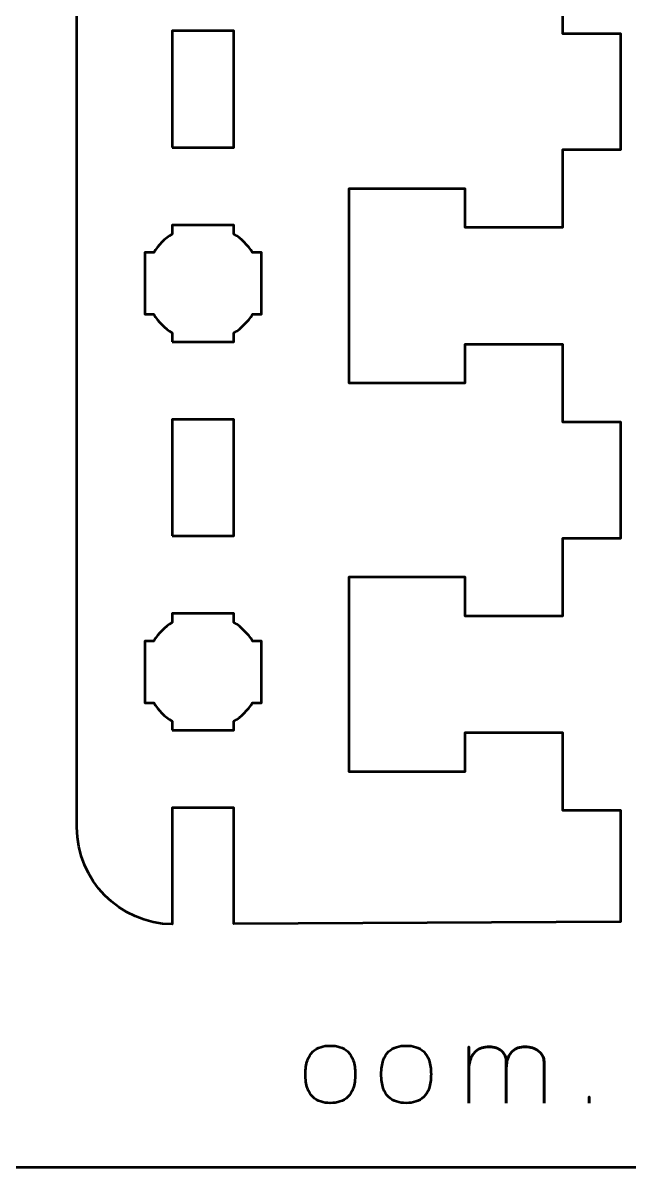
# Model space of a CAD drawing. Header units: centimetres. Extents: x -21 to 0, y -29.7 to 0.
# Drawn here: x -7.38 to -4.26, y -29.7 to -23.81 of the extents above; entities that cross this region are included whole.
import ezdxf

# ---------------------------------------------------------------- set-up
doc = ezdxf.new("R2010")
doc.units = ezdxf.units.CM
doc.header["$MEASUREMENT"] = 0
doc.layers.add('Layer 1', color=7, linetype='Continuous')

msp = doc.modelspace()

# ---------------------------------------------------------------- linework, layer by layer
at = {"layer": 'Layer 1', "color": 1, "lineweight": 53}
msp.add_open_spline([(-21.00003, -29.19995), (-21.00003, -29.19995), (-21.00003, -3.49992), (-21.00003, -3.49992), (-21.00003, -3.49992), (-21.00003, -3.41709), (-20.93286, -3.34992), (-20.85003, -3.34992), (-20.85003, -3.34992), (-20.7672, -3.34992), (-20.70003, -3.28275), (-20.70003, -3.19992), (-20.70003, -3.19992), (-20.70003, -3.11709), (-20.7672, -3.04992), (-20.85003, -3.04992), (-20.85003, -3.04992), (-20.93286, -3.04992), (-21.00003, -2.98275), (-21.00003, -2.89992), (-21.00003, -2.89992), (-21.00003, -2.81709), (-20.93286, -2.74992), (-20.85003, -2.74992), (-20.85003, -2.74992), (-20.7672, -2.74992), (-20.70003, -2.68275), (-20.70003, -2.59992), (-20.70003, -2.59992), (-20.70003, -2.51709), (-20.7672, -2.44992), (-20.85003, -2.44992), (-20.85003, -2.44992), (-20.93286, -2.44992), (-21.00003, -2.38275), (-21.00003, -2.29992), (-21.00003, -2.29992), (-21.00003, -2.21709), (-20.93286, -2.14992), (-20.85003, -2.14992), (-20.85003, -2.14992), (-20.7672, -2.14992), (-20.70003, -2.08275), (-20.70003, -1.99992), (-20.70003, -1.99992), (-20.70003, -1.91709), (-20.7672, -1.84992), (-20.85003, -1.84992), (-20.85003, -1.84992), (-20.93286, -1.84992), (-21.00003, -1.78275), (-21.00003, -1.69992), (-21.00003, -1.69992), (-21.00003, -1.61709), (-20.93286, -1.54992), (-20.85003, -1.54992), (-20.85003, -1.54992), (-20.7672, -1.54992), (-20.70003, -1.48275), (-20.70003, -1.39992), (-20.70003, -1.39992), (-20.70003, -1.31709), (-20.7672, -1.24992), (-20.85003, -1.24992), (-20.85003, -1.24992), (-20.93286, -1.24992), (-21.00003, -1.18275), (-21.00003, -1.09992), (-21.00003, -1.09992), (-21.00003, -1.09992), (-21.00003, -0.49992), (-21.00003, -0.49992), (-21.00003, -0.49992), (-21.00003, -0.22295), (-20.77694, 0.00004), (-20.49994, 0.00004), (-20.49994, 0.00004), (-20.49994, 0.00004), (-0.50008, 0.00004), (-0.50008, 0.00004), (-0.50008, 0.00004), (-0.22294, 0.00004), (0.00002, -0.22295), (0.00002, -0.49992), (0.00002, -0.49992), (0.00002, -0.49992), (0.00002, -29.19995), (0.00002, -29.19995), (0.00002, -29.19995), (0.00002, -29.47695), (-0.22294, -29.70004), (-0.50008, -29.70004), (-0.50008, -29.70004), (-0.50008, -29.70004), (-20.49994, -29.70004), (-20.49994, -29.70004), (-20.49994, -29.70004), (-20.77694, -29.70004), (-21.00003, -29.47695), (-21.00003, -29.19995)], degree=3, knots=[0, 0, 0, 0, 0.04, 0.04, 0.04, 0.04, 0.08, 0.08, 0.08, 0.08, 0.12, 0.12, 0.12, 0.12, 0.16, 0.16, 0.16, 0.16, 0.2, 0.2, 0.2, 0.2, 0.24, 0.24, 0.24, 0.24, 0.28, 0.28, 0.28, 0.28, 0.32, 0.32, 0.32, 0.32, 0.36, 0.36, 0.36, 0.36, 0.4, 0.4, 0.4, 0.4, 0.44, 0.44, 0.44, 0.44, 0.48, 0.48, 0.48, 0.48, 0.52, 0.52, 0.52, 0.52, 0.56, 0.56, 0.56, 0.56, 0.6, 0.6, 0.6, 0.6, 0.64, 0.64, 0.64, 0.64, 0.68, 0.68, 0.68, 0.68, 0.72, 0.72, 0.72, 0.72, 0.76, 0.76, 0.76, 0.76, 0.8, 0.8, 0.8, 0.8, 0.84, 0.84, 0.84, 0.84, 0.88, 0.88, 0.88, 0.88, 0.92, 0.92, 0.92, 0.92, 0.96, 0.96, 0.96, 0.96, 1, 1, 1, 1], dxfattribs=at)
at = {"layer": 'Layer 1', "lineweight": 53}
for points, knots in [([(-7.09999, -18.35004), (-7.09999, -18.07688), (-6.88079, -17.85482), (-6.60874, -17.85015), (-6.60874, -17.85015), (-6.60874, -17.85015), (-6.60874, -18.45004), (-6.60874, -18.45004), (-6.60874, -18.45004), (-6.60874, -18.45004), (-6.29124, -18.45004), (-6.29124, -18.45004), (-6.29124, -18.45004), (-6.29124, -18.45004), (-6.29124, -17.85004), (-6.29124, -17.85004), (-6.29124, -17.85004), (-6.29124, -17.85004), (-4.59998, -17.85004), (-4.59998, -17.85004), (-4.59998, -17.85004), (-4.59998, -17.85004), (-4.59999, -17.85004), (-4.59999, -17.85004), (-4.59999, -17.85004), (-4.59999, -17.85004), (-4.29999, -17.85004), (-4.29999, -17.85004), (-4.29999, -17.85004), (-4.29999, -17.85004), (-4.29999, -18.46254), (-4.29999, -18.46254), (-4.29999, -18.46254), (-4.29999, -18.46254), (-4.59999, -18.46254), (-4.59999, -18.46254), (-4.59999, -18.46254), (-4.59999, -18.46254), (-4.59998, -18.86254), (-4.59998, -18.86254), (-4.59998, -18.86254), (-4.59998, -18.86254), (-5.09999, -18.86254), (-5.09999, -18.86254), (-5.09999, -18.86254), (-5.09999, -18.86254), (-5.1, -18.66254), (-5.1, -18.66254), (-5.1, -18.66254), (-5.1, -18.66254), (-5.69999, -18.66254), (-5.69999, -18.66254), (-5.69999, -18.66254), (-5.69999, -19.04587), (-5.69999, -19.27921), (-5.69999, -19.66254), (-5.69999, -19.66254), (-5.69999, -19.66254), (-5.1, -19.66254), (-5.1, -19.66254), (-5.1, -19.66254), (-5.1, -19.66254), (-5.09999, -19.46254), (-5.09999, -19.46254), (-5.09999, -19.46254), (-5.09999, -19.46254), (-4.59999, -19.46254), (-4.59999, -19.46254), (-4.59999, -19.46254), (-4.59999, -19.46254), (-4.59999, -19.86254), (-4.59999, -19.86254), (-4.59999, -19.86254), (-4.59999, -19.86254), (-4.29999, -19.86254), (-4.29999, -19.86254), (-4.29999, -19.86254), (-4.29999, -19.86254), (-4.29999, -20.46254), (-4.29999, -20.46254), (-4.29999, -20.46254), (-4.29999, -20.46254), (-4.59999, -20.46254), (-4.59999, -20.46254), (-4.59999, -20.46254), (-4.59999, -20.46254), (-4.59998, -20.86254), (-4.59998, -20.86254), (-4.59998, -20.86254), (-4.59998, -20.86254), (-5.09999, -20.86254), (-5.09999, -20.86254), (-5.09999, -20.86254), (-5.09999, -20.86254), (-5.1, -20.66254), (-5.1, -20.66254), (-5.1, -20.66254), (-5.1, -20.66254), (-5.69999, -20.66254), (-5.69999, -20.66254), (-5.69999, -20.66254), (-5.69999, -21.04587), (-5.69999, -21.27921), (-5.69999, -21.66254), (-5.69999, -21.66254), (-5.69999, -21.66254), (-5.1, -21.66254), (-5.1, -21.66254), (-5.1, -21.66254), (-5.1, -21.66254), (-5.09999, -21.46254), (-5.09999, -21.46254), (-5.09999, -21.46254), (-5.09999, -21.46254), (-4.59999, -21.46254), (-4.59999, -21.46254), (-4.59999, -21.46254), (-4.59999, -21.46254), (-4.59999, -21.86254), (-4.59999, -21.86254), (-4.59999, -21.86254), (-4.59999, -21.86254), (-4.29999, -21.86254), (-4.29999, -21.86254), (-4.29999, -21.86254), (-4.29999, -21.86254), (-4.29999, -22.46254), (-4.29999, -22.46254), (-4.29999, -22.46254), (-4.29999, -22.46254), (-4.59999, -22.46254), (-4.59999, -22.46254), (-4.59999, -22.46254), (-4.59999, -22.46254), (-4.59999, -22.86254), (-4.59999, -22.86254), (-4.59999, -22.86254), (-4.59999, -22.86254), (-5.09999, -22.86254), (-5.09999, -22.86254), (-5.09999, -22.86254), (-5.09999, -22.86254), (-5.1, -22.66254), (-5.1, -22.66254), (-5.1, -22.66254), (-5.1, -22.66254), (-5.69999, -22.66254), (-5.69999, -22.66254), (-5.69999, -22.66254), (-5.69999, -23.04587), (-5.69999, -23.27921), (-5.69999, -23.66254), (-5.69999, -23.66254), (-5.69999, -23.66254), (-5.1, -23.66254), (-5.1, -23.66254), (-5.1, -23.66254), (-5.1, -23.66254), (-5.09999, -23.46254), (-5.09999, -23.46254), (-5.09999, -23.46254), (-5.09999, -23.46254), (-4.59998, -23.46254), (-4.59998, -23.46254), (-4.59998, -23.46254), (-4.59998, -23.46254), (-4.59999, -23.86254), (-4.59999, -23.86254), (-4.59999, -23.86254), (-4.59999, -23.86254), (-4.29999, -23.86254), (-4.29999, -23.86254), (-4.29999, -23.86254), (-4.29999, -23.86254), (-4.29999, -24.46254), (-4.29999, -24.46254), (-4.29999, -24.46254), (-4.29999, -24.46254), (-4.59999, -24.46254), (-4.59999, -24.46254), (-4.59999, -24.46254), (-4.59999, -24.46254), (-4.59999, -24.86254), (-4.59999, -24.86254), (-4.59999, -24.86254), (-4.59999, -24.86254), (-5.09999, -24.86254), (-5.09999, -24.86254), (-5.09999, -24.86254), (-5.09999, -24.86254), (-5.1, -24.66254), (-5.1, -24.66254), (-5.1, -24.66254), (-5.1, -24.66254), (-5.69999, -24.66254), (-5.69999, -24.66254), (-5.69999, -24.66254), (-5.69999, -25.04587), (-5.69999, -25.27921), (-5.69999, -25.66254), (-5.69999, -25.66254), (-5.69999, -25.66254), (-5.1, -25.66254), (-5.1, -25.66254), (-5.1, -25.66254), (-5.1, -25.66254), (-5.09999, -25.46254), (-5.09999, -25.46254), (-5.09999, -25.46254), (-5.09999, -25.46254), (-4.59998, -25.46254), (-4.59998, -25.46254), (-4.59998, -25.46254), (-4.59998, -25.46254), (-4.59999, -25.86254), (-4.59999, -25.86254), (-4.59999, -25.86254), (-4.59999, -25.86254), (-4.29999, -25.86254), (-4.29999, -25.86254), (-4.29999, -25.86254), (-4.29999, -25.86254), (-4.29999, -26.46254), (-4.29999, -26.46254), (-4.29999, -26.46254), (-4.29999, -26.46254), (-4.59999, -26.46254), (-4.59999, -26.46254), (-4.59999, -26.46254), (-4.59999, -26.46254), (-4.59999, -26.86254), (-4.59999, -26.86254), (-4.59999, -26.86254), (-4.59999, -26.86254), (-5.09999, -26.86254), (-5.09999, -26.86254), (-5.09999, -26.86254), (-5.09999, -26.86254), (-5.1, -26.66254), (-5.1, -26.66254), (-5.1, -26.66254), (-5.1, -26.66254), (-5.69999, -26.66254), (-5.69999, -26.66254), (-5.69999, -26.66254), (-5.69999, -27.04587), (-5.69999, -27.27921), (-5.69999, -27.66254), (-5.69999, -27.66254), (-5.69999, -27.66254), (-5.1, -27.66254), (-5.1, -27.66254), (-5.1, -27.66254), (-5.1, -27.66254), (-5.09999, -27.46254), (-5.09999, -27.46254), (-5.09999, -27.46254), (-5.09999, -27.46254), (-4.59998, -27.46254), (-4.59998, -27.46254), (-4.59998, -27.46254), (-4.59998, -27.46254), (-4.59999, -27.86254), (-4.59999, -27.86254), (-4.59999, -27.86254), (-4.59999, -27.86254), (-4.29999, -27.86254), (-4.29999, -27.86254), (-4.29999, -27.86254), (-4.29999, -27.86254), (-4.29999, -28.43754), (-4.29999, -28.43754), (-4.29999, -28.43754), (-4.29999, -28.43754), (-6.29124, -28.44811), (-6.29124, -28.44811), (-6.29124, -28.44811), (-6.29124, -28.44811), (-6.29124, -27.85004), (-6.29124, -27.85004), (-6.29124, -27.85004), (-6.29124, -27.85004), (-6.60874, -27.85004), (-6.60874, -27.85004), (-6.60874, -27.85004), (-6.60874, -27.85004), (-6.60874, -28.44993), (-6.60874, -28.44993), (-6.60874, -28.44993), (-6.88079, -28.44526), (-7.09999, -28.2232), (-7.09999, -27.95004)], [0, 0, 0, 0, 0.0136986, 0.0136986, 0.0136986, 0.0136986, 0.0273973, 0.0273973, 0.0273973, 0.0273973, 0.0410959, 0.0410959, 0.0410959, 0.0410959, 0.0547945, 0.0547945, 0.0547945, 0.0547945, 0.0684932, 0.0684932, 0.0684932, 0.0684932, 0.0821918, 0.0821918, 0.0821918, 0.0821918, 0.0958904, 0.0958904, 0.0958904, 0.0958904, 0.109589, 0.109589, 0.109589, 0.109589, 0.1232877, 0.1232877, 0.1232877, 0.1232877, 0.1369863, 0.1369863, 0.1369863, 0.1369863, 0.1506849, 0.1506849, 0.1506849, 0.1506849, 0.1643836, 0.1643836, 0.1643836, 0.1643836, 0.1780822, 0.1780822, 0.1780822, 0.1780822, 0.1917808, 0.1917808, 0.1917808, 0.1917808, 0.2054795, 0.2054795, 0.2054795, 0.2054795, 0.2191781, 0.2191781, 0.2191781, 0.2191781, 0.2328767, 0.2328767, 0.2328767, 0.2328767, 0.2465753, 0.2465753, 0.2465753, 0.2465753, 0.260274, 0.260274, 0.260274, 0.260274, 0.2739726, 0.2739726, 0.2739726, 0.2739726, 0.2876712, 0.2876712, 0.2876712, 0.2876712, 0.3013699, 0.3013699, 0.3013699, 0.3013699, 0.3150685, 0.3150685, 0.3150685, 0.3150685, 0.3287671, 0.3287671, 0.3287671, 0.3287671, 0.3424658, 0.3424658, 0.3424658, 0.3424658, 0.3561644, 0.3561644, 0.3561644, 0.3561644, 0.369863, 0.369863, 0.369863, 0.369863, 0.3835616, 0.3835616, 0.3835616, 0.3835616, 0.3972603, 0.3972603, 0.3972603, 0.3972603, 0.4109589, 0.4109589, 0.4109589, 0.4109589, 0.4246575, 0.4246575, 0.4246575, 0.4246575, 0.4383562, 0.4383562, 0.4383562, 0.4383562, 0.4520548, 0.4520548, 0.4520548, 0.4520548, 0.4657534, 0.4657534, 0.4657534, 0.4657534, 0.4794521, 0.4794521, 0.4794521, 0.4794521, 0.4931507, 0.4931507, 0.4931507, 0.4931507, 0.5068493, 0.5068493, 0.5068493, 0.5068493, 0.5205479, 0.5205479, 0.5205479, 0.5205479, 0.5342466, 0.5342466, 0.5342466, 0.5342466, 0.5479452, 0.5479452, 0.5479452, 0.5479452, 0.5616438, 0.5616438, 0.5616438, 0.5616438, 0.5753425, 0.5753425, 0.5753425, 0.5753425, 0.5890411, 0.5890411, 0.5890411, 0.5890411, 0.6027397, 0.6027397, 0.6027397, 0.6027397, 0.6164384, 0.6164384, 0.6164384, 0.6164384, 0.630137, 0.630137, 0.630137, 0.630137, 0.6438356, 0.6438356, 0.6438356, 0.6438356, 0.6575342, 0.6575342, 0.6575342, 0.6575342, 0.6712329, 0.6712329, 0.6712329, 0.6712329, 0.6849315, 0.6849315, 0.6849315, 0.6849315, 0.6986301, 0.6986301, 0.6986301, 0.6986301, 0.7123288, 0.7123288, 0.7123288, 0.7123288, 0.7260274, 0.7260274, 0.7260274, 0.7260274, 0.739726, 0.739726, 0.739726, 0.739726, 0.7534247, 0.7534247, 0.7534247, 0.7534247, 0.7671233, 0.7671233, 0.7671233, 0.7671233, 0.7808219, 0.7808219, 0.7808219, 0.7808219, 0.7945205, 0.7945205, 0.7945205, 0.7945205, 0.8082192, 0.8082192, 0.8082192, 0.8082192, 0.8219178, 0.8219178, 0.8219178, 0.8219178, 0.8356164, 0.8356164, 0.8356164, 0.8356164, 0.8493151, 0.8493151, 0.8493151, 0.8493151, 0.8630137, 0.8630137, 0.8630137, 0.8630137, 0.8767123, 0.8767123, 0.8767123, 0.8767123, 0.890411, 0.890411, 0.890411, 0.890411, 0.9041096, 0.9041096, 0.9041096, 0.9041096, 0.9178082, 0.9178082, 0.9178082, 0.9178082, 0.9315068, 0.9315068, 0.9315068, 0.9315068, 0.9452055, 0.9452055, 0.9452055, 0.9452055, 0.9589041, 0.9589041, 0.9589041, 0.9589041, 0.9726027, 0.9726027, 0.9726027, 0.9726027, 0.9863014, 0.9863014, 0.9863014, 0.9863014, 1, 1, 1, 1]), ([(-6.60874, -24.45004), (-6.60874, -24.45004), (-6.60874, -23.85004), (-6.60874, -23.85004), (-6.60874, -23.85004), (-6.60874, -23.85004), (-6.29124, -23.85004), (-6.29124, -23.85004), (-6.29124, -23.85004), (-6.29124, -23.85004), (-6.29124, -24.45004), (-6.29124, -24.45004), (-6.29124, -24.45004), (-6.29124, -24.45004), (-6.60874, -24.45004), (-6.60874, -24.45004)], [0, 0, 0, 0, 0.25, 0.25, 0.25, 0.25, 0.5, 0.5, 0.5, 0.5, 0.75, 0.75, 0.75, 0.75, 1, 1, 1, 1]), ([(-6.60874, -25.45004), (-6.60874, -25.45004), (-6.60874, -25.4046), (-6.60874, -25.4046), (-6.60874, -25.4046), (-6.6475, -25.38037), (-6.68032, -25.34754), (-6.70455, -25.30879), (-6.70455, -25.30879), (-6.70455, -25.30879), (-6.74999, -25.30879), (-6.74999, -25.30879), (-6.74999, -25.30879), (-6.74999, -25.30879), (-6.74999, -25.15004), (-6.74999, -25.15004), (-6.74999, -25.15004), (-6.74999, -25.15004), (-6.74999, -24.99129), (-6.74999, -24.99129), (-6.74999, -24.99129), (-6.74999, -24.99129), (-6.70455, -24.99129), (-6.70455, -24.99129), (-6.70455, -24.99129), (-6.68032, -24.95254), (-6.6475, -24.91971), (-6.60874, -24.89548), (-6.60874, -24.89548), (-6.60874, -24.89548), (-6.60874, -24.85004), (-6.60874, -24.85004), (-6.60874, -24.85004), (-6.60874, -24.85004), (-6.44999, -24.85004), (-6.44999, -24.85004), (-6.44999, -24.85004), (-6.44999, -24.85004), (-6.29124, -24.85004), (-6.29124, -24.85004), (-6.29124, -24.85004), (-6.29124, -24.85004), (-6.29124, -24.89548), (-6.29124, -24.89548), (-6.29124, -24.89548), (-6.25248, -24.91971), (-6.21966, -24.95254), (-6.19543, -24.99129), (-6.19543, -24.99129), (-6.19543, -24.99129), (-6.14999, -24.99129), (-6.14999, -24.99129), (-6.14999, -24.99129), (-6.14999, -24.99129), (-6.14999, -25.15004), (-6.14999, -25.15004), (-6.14999, -25.15004), (-6.14999, -25.15004), (-6.14999, -25.30879), (-6.14999, -25.30879), (-6.14999, -25.30879), (-6.14999, -25.30879), (-6.19543, -25.30879), (-6.19543, -25.30879), (-6.19543, -25.30879), (-6.21966, -25.34754), (-6.25248, -25.38037), (-6.29124, -25.4046), (-6.29124, -25.4046), (-6.29124, -25.4046), (-6.29124, -25.45004), (-6.29124, -25.45004), (-6.29124, -25.45004), (-6.29124, -25.45004), (-6.44999, -25.45004), (-6.44999, -25.45004), (-6.44999, -25.45004), (-6.44999, -25.45004), (-6.60874, -25.45004), (-6.60874, -25.45004)], [0, 0, 0, 0, 0.05, 0.05, 0.05, 0.05, 0.1, 0.1, 0.1, 0.1, 0.15, 0.15, 0.15, 0.15, 0.2, 0.2, 0.2, 0.2, 0.25, 0.25, 0.25, 0.25, 0.3, 0.3, 0.3, 0.3, 0.35, 0.35, 0.35, 0.35, 0.4, 0.4, 0.4, 0.4, 0.45, 0.45, 0.45, 0.45, 0.5, 0.5, 0.5, 0.5, 0.55, 0.55, 0.55, 0.55, 0.6, 0.6, 0.6, 0.6, 0.65, 0.65, 0.65, 0.65, 0.7, 0.7, 0.7, 0.7, 0.75, 0.75, 0.75, 0.75, 0.8, 0.8, 0.8, 0.8, 0.85, 0.85, 0.85, 0.85, 0.9, 0.9, 0.9, 0.9, 0.95, 0.95, 0.95, 0.95, 1, 1, 1, 1]), ([(-6.60874, -26.45004), (-6.60874, -26.45004), (-6.60874, -25.85004), (-6.60874, -25.85004), (-6.60874, -25.85004), (-6.60874, -25.85004), (-6.29124, -25.85004), (-6.29124, -25.85004), (-6.29124, -25.85004), (-6.29124, -25.85004), (-6.29124, -26.45004), (-6.29124, -26.45004), (-6.29124, -26.45004), (-6.29124, -26.45004), (-6.60874, -26.45004), (-6.60874, -26.45004)], [0, 0, 0, 0, 0.25, 0.25, 0.25, 0.25, 0.5, 0.5, 0.5, 0.5, 0.75, 0.75, 0.75, 0.75, 1, 1, 1, 1]), ([(-6.60874, -27.45004), (-6.60874, -27.45004), (-6.60874, -27.4046), (-6.60874, -27.4046), (-6.60874, -27.4046), (-6.6475, -27.38037), (-6.68032, -27.34754), (-6.70455, -27.30879), (-6.70455, -27.30879), (-6.70455, -27.30879), (-6.74999, -27.30879), (-6.74999, -27.30879), (-6.74999, -27.30879), (-6.74999, -27.30879), (-6.74999, -27.15004), (-6.74999, -27.15004), (-6.74999, -27.15004), (-6.74999, -27.15004), (-6.74999, -26.99129), (-6.74999, -26.99129), (-6.74999, -26.99129), (-6.74999, -26.99129), (-6.70455, -26.99129), (-6.70455, -26.99129), (-6.70455, -26.99129), (-6.68032, -26.95254), (-6.6475, -26.91971), (-6.60874, -26.89548), (-6.60874, -26.89548), (-6.60874, -26.89548), (-6.60874, -26.85004), (-6.60874, -26.85004), (-6.60874, -26.85004), (-6.60874, -26.85004), (-6.44999, -26.85004), (-6.44999, -26.85004), (-6.44999, -26.85004), (-6.44999, -26.85004), (-6.29124, -26.85004), (-6.29124, -26.85004), (-6.29124, -26.85004), (-6.29124, -26.85004), (-6.29124, -26.89548), (-6.29124, -26.89548), (-6.29124, -26.89548), (-6.25248, -26.91971), (-6.21966, -26.95254), (-6.19543, -26.99129), (-6.19543, -26.99129), (-6.19543, -26.99129), (-6.14999, -26.99129), (-6.14999, -26.99129), (-6.14999, -26.99129), (-6.14999, -26.99129), (-6.14999, -27.15004), (-6.14999, -27.15004), (-6.14999, -27.15004), (-6.14999, -27.15004), (-6.14999, -27.30879), (-6.14999, -27.30879), (-6.14999, -27.30879), (-6.14999, -27.30879), (-6.19543, -27.30879), (-6.19543, -27.30879), (-6.19543, -27.30879), (-6.21966, -27.34754), (-6.25248, -27.38037), (-6.29124, -27.4046), (-6.29124, -27.4046), (-6.29124, -27.4046), (-6.29124, -27.45004), (-6.29124, -27.45004), (-6.29124, -27.45004), (-6.29124, -27.45004), (-6.44999, -27.45004), (-6.44999, -27.45004), (-6.44999, -27.45004), (-6.44999, -27.45004), (-6.60874, -27.45004), (-6.60874, -27.45004)], [0, 0, 0, 0, 0.05, 0.05, 0.05, 0.05, 0.1, 0.1, 0.1, 0.1, 0.15, 0.15, 0.15, 0.15, 0.2, 0.2, 0.2, 0.2, 0.25, 0.25, 0.25, 0.25, 0.3, 0.3, 0.3, 0.3, 0.35, 0.35, 0.35, 0.35, 0.4, 0.4, 0.4, 0.4, 0.45, 0.45, 0.45, 0.45, 0.5, 0.5, 0.5, 0.5, 0.55, 0.55, 0.55, 0.55, 0.6, 0.6, 0.6, 0.6, 0.65, 0.65, 0.65, 0.65, 0.7, 0.7, 0.7, 0.7, 0.75, 0.75, 0.75, 0.75, 0.8, 0.8, 0.8, 0.8, 0.85, 0.85, 0.85, 0.85, 0.9, 0.9, 0.9, 0.9, 0.95, 0.95, 0.95, 0.95, 1, 1, 1, 1])]:
    msp.add_open_spline(points, degree=3, knots=knots, dxfattribs=at)
at = {"layer": 'Layer 1', "color": 3, "lineweight": 53}
msp.add_open_spline([(-7.09999, -27.95004), (-7.09999, -27.95004), (-7.09999, -18.35004), (-7.09999, -18.35004)], degree=3, dxfattribs=at)
at = {"layer": 'Layer 1', "color": 5, "lineweight": 53}
for points, knots in [([(-5.79499, -29.36992), (-5.77721, -29.37001), (-5.76066, -29.36776), (-5.74523, -29.36296), (-5.74523, -29.36296), (-5.7298, -29.35816), (-5.71616, -29.35016), (-5.70449, -29.33897), (-5.70449, -29.33897), (-5.69273, -29.32778), (-5.68361, -29.31263), (-5.67693, -29.29344), (-5.67693, -29.29344), (-5.67035, -29.27434), (-5.66696, -29.25054), (-5.66686, -29.22204), (-5.66686, -29.22204), (-5.66696, -29.19363), (-5.67035, -29.16992), (-5.67693, -29.15092), (-5.67693, -29.15092), (-5.68361, -29.13191), (-5.69273, -29.11677), (-5.70449, -29.10557), (-5.70449, -29.10557), (-5.71616, -29.09447), (-5.7298, -29.08648), (-5.74523, -29.08168), (-5.74523, -29.08168), (-5.76066, -29.07688), (-5.77721, -29.07462), (-5.79499, -29.07472), (-5.79499, -29.07472), (-5.81258, -29.07462), (-5.82914, -29.07688), (-5.84457, -29.08168), (-5.84457, -29.08168), (-5.86, -29.08648), (-5.87354, -29.09447), (-5.8853, -29.10557), (-5.8853, -29.10557), (-5.89706, -29.11677), (-5.90628, -29.13191), (-5.91296, -29.15092), (-5.91296, -29.15092), (-5.91964, -29.16992), (-5.92303, -29.19363), (-5.92312, -29.22204), (-5.92312, -29.22204), (-5.92303, -29.25054), (-5.91964, -29.27434), (-5.91296, -29.29344), (-5.91296, -29.29344), (-5.90628, -29.31263), (-5.89706, -29.32778), (-5.8853, -29.33897), (-5.8853, -29.33897), (-5.87354, -29.35016), (-5.86, -29.35816), (-5.84457, -29.36296), (-5.84457, -29.36296), (-5.82914, -29.36776), (-5.81258, -29.37001), (-5.79499, -29.36992)], [0, 0, 0, 0, 0.0625, 0.0625, 0.0625, 0.0625, 0.125, 0.125, 0.125, 0.125, 0.1875, 0.1875, 0.1875, 0.1875, 0.25, 0.25, 0.25, 0.25, 0.3125, 0.3125, 0.3125, 0.3125, 0.375, 0.375, 0.375, 0.375, 0.4375, 0.4375, 0.4375, 0.4375, 0.5, 0.5, 0.5, 0.5, 0.5625, 0.5625, 0.5625, 0.5625, 0.625, 0.625, 0.625, 0.625, 0.6875, 0.6875, 0.6875, 0.6875, 0.75, 0.75, 0.75, 0.75, 0.8125, 0.8125, 0.8125, 0.8125, 0.875, 0.875, 0.875, 0.875, 0.9375, 0.9375, 0.9375, 0.9375, 1, 1, 1, 1]), ([(-5.79499, -29.36992), (-5.77721, -29.37001), (-5.76066, -29.36776), (-5.74523, -29.36296), (-5.74523, -29.36296), (-5.7298, -29.35816), (-5.71616, -29.35016), (-5.70449, -29.33897), (-5.70449, -29.33897), (-5.69273, -29.32778), (-5.68361, -29.31263), (-5.67693, -29.29344), (-5.67693, -29.29344), (-5.67035, -29.27434), (-5.66696, -29.25054), (-5.66686, -29.22204), (-5.66686, -29.22204), (-5.66696, -29.19363), (-5.67035, -29.16992), (-5.67693, -29.15092), (-5.67693, -29.15092), (-5.68361, -29.13191), (-5.69273, -29.11677), (-5.70449, -29.10557), (-5.70449, -29.10557), (-5.71616, -29.09447), (-5.7298, -29.08648), (-5.74523, -29.08168), (-5.74523, -29.08168), (-5.76066, -29.07688), (-5.77721, -29.07462), (-5.79499, -29.07472), (-5.79499, -29.07472), (-5.81258, -29.07462), (-5.82914, -29.07688), (-5.84457, -29.08168), (-5.84457, -29.08168), (-5.86, -29.08648), (-5.87354, -29.09447), (-5.8853, -29.10557), (-5.8853, -29.10557), (-5.89706, -29.11677), (-5.90628, -29.13191), (-5.91296, -29.15092), (-5.91296, -29.15092), (-5.91964, -29.16992), (-5.92303, -29.19363), (-5.92312, -29.22204), (-5.92312, -29.22204), (-5.92303, -29.25054), (-5.91964, -29.27434), (-5.91296, -29.29344), (-5.91296, -29.29344), (-5.90628, -29.31263), (-5.89706, -29.32778), (-5.8853, -29.33897), (-5.8853, -29.33897), (-5.87354, -29.35016), (-5.86, -29.35816), (-5.84457, -29.36296), (-5.84457, -29.36296), (-5.82914, -29.36776), (-5.81258, -29.37001), (-5.79499, -29.36992)], [0, 0, 0, 0, 0.0625, 0.0625, 0.0625, 0.0625, 0.125, 0.125, 0.125, 0.125, 0.1875, 0.1875, 0.1875, 0.1875, 0.25, 0.25, 0.25, 0.25, 0.3125, 0.3125, 0.3125, 0.3125, 0.375, 0.375, 0.375, 0.375, 0.4375, 0.4375, 0.4375, 0.4375, 0.5, 0.5, 0.5, 0.5, 0.5625, 0.5625, 0.5625, 0.5625, 0.625, 0.625, 0.625, 0.625, 0.6875, 0.6875, 0.6875, 0.6875, 0.75, 0.75, 0.75, 0.75, 0.8125, 0.8125, 0.8125, 0.8125, 0.875, 0.875, 0.875, 0.875, 0.9375, 0.9375, 0.9375, 0.9375, 1, 1, 1, 1]), ([(-5.4044, -29.36992), (-5.38662, -29.37001), (-5.37007, -29.36776), (-5.35464, -29.36296), (-5.35464, -29.36296), (-5.33921, -29.35816), (-5.32557, -29.35016), (-5.3139, -29.33897), (-5.3139, -29.33897), (-5.30214, -29.32778), (-5.29302, -29.31263), (-5.28634, -29.29344), (-5.28634, -29.29344), (-5.27976, -29.27434), (-5.27637, -29.25054), (-5.27627, -29.22204), (-5.27627, -29.22204), (-5.27637, -29.19363), (-5.27976, -29.16992), (-5.28634, -29.15092), (-5.28634, -29.15092), (-5.29302, -29.13191), (-5.30214, -29.11677), (-5.3139, -29.10557), (-5.3139, -29.10557), (-5.32557, -29.09447), (-5.33921, -29.08648), (-5.35464, -29.08168), (-5.35464, -29.08168), (-5.37007, -29.07688), (-5.38662, -29.07462), (-5.4044, -29.07472), (-5.4044, -29.07472), (-5.42199, -29.07462), (-5.43855, -29.07688), (-5.45398, -29.08168), (-5.45398, -29.08168), (-5.46941, -29.08648), (-5.48295, -29.09447), (-5.49471, -29.10557), (-5.49471, -29.10557), (-5.50647, -29.11677), (-5.51569, -29.13191), (-5.52237, -29.15092), (-5.52237, -29.15092), (-5.52905, -29.16992), (-5.53244, -29.19363), (-5.53253, -29.22204), (-5.53253, -29.22204), (-5.53244, -29.25054), (-5.52905, -29.27434), (-5.52237, -29.29344), (-5.52237, -29.29344), (-5.51569, -29.31263), (-5.50647, -29.32778), (-5.49471, -29.33897), (-5.49471, -29.33897), (-5.48295, -29.35016), (-5.46941, -29.35816), (-5.45398, -29.36296), (-5.45398, -29.36296), (-5.43855, -29.36776), (-5.42199, -29.37001), (-5.4044, -29.36992)], [0, 0, 0, 0, 0.0625, 0.0625, 0.0625, 0.0625, 0.125, 0.125, 0.125, 0.125, 0.1875, 0.1875, 0.1875, 0.1875, 0.25, 0.25, 0.25, 0.25, 0.3125, 0.3125, 0.3125, 0.3125, 0.375, 0.375, 0.375, 0.375, 0.4375, 0.4375, 0.4375, 0.4375, 0.5, 0.5, 0.5, 0.5, 0.5625, 0.5625, 0.5625, 0.5625, 0.625, 0.625, 0.625, 0.625, 0.6875, 0.6875, 0.6875, 0.6875, 0.75, 0.75, 0.75, 0.75, 0.8125, 0.8125, 0.8125, 0.8125, 0.875, 0.875, 0.875, 0.875, 0.9375, 0.9375, 0.9375, 0.9375, 1, 1, 1, 1]), ([(-5.4044, -29.36992), (-5.38662, -29.37001), (-5.37007, -29.36776), (-5.35464, -29.36296), (-5.35464, -29.36296), (-5.33921, -29.35816), (-5.32557, -29.35016), (-5.3139, -29.33897), (-5.3139, -29.33897), (-5.30214, -29.32778), (-5.29302, -29.31263), (-5.28634, -29.29344), (-5.28634, -29.29344), (-5.27976, -29.27434), (-5.27637, -29.25054), (-5.27627, -29.22204), (-5.27627, -29.22204), (-5.27637, -29.19363), (-5.27976, -29.16992), (-5.28634, -29.15092), (-5.28634, -29.15092), (-5.29302, -29.13191), (-5.30214, -29.11677), (-5.3139, -29.10557), (-5.3139, -29.10557), (-5.32557, -29.09447), (-5.33921, -29.08648), (-5.35464, -29.08168), (-5.35464, -29.08168), (-5.37007, -29.07688), (-5.38662, -29.07462), (-5.4044, -29.07472), (-5.4044, -29.07472), (-5.42199, -29.07462), (-5.43855, -29.07688), (-5.45398, -29.08168), (-5.45398, -29.08168), (-5.46941, -29.08648), (-5.48295, -29.09447), (-5.49471, -29.10557), (-5.49471, -29.10557), (-5.50647, -29.11677), (-5.51569, -29.13191), (-5.52237, -29.15092), (-5.52237, -29.15092), (-5.52905, -29.16992), (-5.53244, -29.19363), (-5.53253, -29.22204), (-5.53253, -29.22204), (-5.53244, -29.25054), (-5.52905, -29.27434), (-5.52237, -29.29344), (-5.52237, -29.29344), (-5.51569, -29.31263), (-5.50647, -29.32778), (-5.49471, -29.33897), (-5.49471, -29.33897), (-5.48295, -29.35016), (-5.46941, -29.35816), (-5.45398, -29.36296), (-5.45398, -29.36296), (-5.43855, -29.36776), (-5.42199, -29.37001), (-5.4044, -29.36992)], [0, 0, 0, 0, 0.0625, 0.0625, 0.0625, 0.0625, 0.125, 0.125, 0.125, 0.125, 0.1875, 0.1875, 0.1875, 0.1875, 0.25, 0.25, 0.25, 0.25, 0.3125, 0.3125, 0.3125, 0.3125, 0.375, 0.375, 0.375, 0.375, 0.4375, 0.4375, 0.4375, 0.4375, 0.5, 0.5, 0.5, 0.5, 0.5625, 0.5625, 0.5625, 0.5625, 0.625, 0.625, 0.625, 0.625, 0.6875, 0.6875, 0.6875, 0.6875, 0.75, 0.75, 0.75, 0.75, 0.8125, 0.8125, 0.8125, 0.8125, 0.875, 0.875, 0.875, 0.875, 0.9375, 0.9375, 0.9375, 0.9375, 1, 1, 1, 1]), ([(-4.88851, -29.36992), (-4.88851, -29.36983), (-4.88851, -29.3671), (-4.88851, -29.36174), (-4.88851, -29.36174), (-4.88851, -29.35647), (-4.88851, -29.34922), (-4.88851, -29.3401), (-4.88851, -29.3401), (-4.88851, -29.33088), (-4.88851, -29.32053), (-4.88851, -29.30887), (-4.88851, -29.30887), (-4.88851, -29.2973), (-4.88851, -29.28516), (-4.88851, -29.27237), (-4.88851, -29.27237), (-4.88851, -29.25967), (-4.88851, -29.24715), (-4.88851, -29.23474), (-4.88851, -29.23474), (-4.88851, -29.22232), (-4.88851, -29.21065), (-4.88851, -29.19993), (-4.88851, -29.19993), (-4.88851, -29.18911), (-4.88851, -29.17989), (-4.88851, -29.17208), (-4.88851, -29.17208), (-4.88851, -29.16437), (-4.88851, -29.15882), (-4.88851, -29.15543), (-4.88851, -29.15543), (-4.88841, -29.15016), (-4.88926, -29.14424), (-4.89086, -29.13775), (-4.89086, -29.13775), (-4.89246, -29.13116), (-4.89519, -29.12458), (-4.89904, -29.11799), (-4.89904, -29.11799), (-4.9029, -29.11131), (-4.90826, -29.1052), (-4.91494, -29.09955), (-4.91494, -29.09955), (-4.92171, -29.09391), (-4.93018, -29.08939), (-4.94034, -29.08591), (-4.94034, -29.08591), (-4.9506, -29.08243), (-4.96282, -29.08055), (-4.97712, -29.08036), (-4.97712, -29.08036), (-4.99142, -29.08036), (-5.00422, -29.08234), (-5.01541, -29.08629), (-5.01541, -29.08629), (-5.0267, -29.09033), (-5.03639, -29.09588), (-5.04467, -29.10294), (-5.04467, -29.10294), (-5.05285, -29.11), (-5.05972, -29.11809), (-5.06508, -29.1273), (-5.06508, -29.1273), (-5.07044, -29.13643), (-5.0744, -29.14612), (-5.07703, -29.15647), (-5.07703, -29.15647), (-5.07966, -29.16672), (-5.08098, -29.17716), (-5.08098, -29.18761), (-5.08098, -29.18761), (-5.08098, -29.17716), (-5.07966, -29.16672), (-5.07703, -29.15647), (-5.07703, -29.15647), (-5.0744, -29.14612), (-5.07044, -29.13643), (-5.06508, -29.1273), (-5.06508, -29.1273), (-5.05972, -29.11809), (-5.05285, -29.11), (-5.04467, -29.10294), (-5.04467, -29.10294), (-5.03639, -29.09588), (-5.0267, -29.09033), (-5.01541, -29.08629), (-5.01541, -29.08629), (-5.00422, -29.08234), (-4.99142, -29.08036), (-4.97712, -29.08036), (-4.97712, -29.08036), (-4.96282, -29.08055), (-4.9506, -29.08243), (-4.94034, -29.08591), (-4.94034, -29.08591), (-4.93018, -29.08939), (-4.92171, -29.09391), (-4.91494, -29.09955), (-4.91494, -29.09955), (-4.90826, -29.1052), (-4.9029, -29.11131), (-4.89904, -29.11799), (-4.89904, -29.11799), (-4.89519, -29.12458), (-4.89246, -29.13116), (-4.89086, -29.13775), (-4.89086, -29.13775), (-4.88926, -29.14424), (-4.88841, -29.15016), (-4.88851, -29.15543), (-4.88851, -29.15543), (-4.88851, -29.15882), (-4.88851, -29.16437), (-4.88851, -29.17208), (-4.88851, -29.17208), (-4.88851, -29.17989), (-4.88851, -29.18911), (-4.88851, -29.19993), (-4.88851, -29.19993), (-4.88851, -29.21065), (-4.88851, -29.22232), (-4.88851, -29.23474), (-4.88851, -29.23474), (-4.88851, -29.24715), (-4.88851, -29.25967), (-4.88851, -29.27237), (-4.88851, -29.27237), (-4.88851, -29.28516), (-4.88851, -29.2973), (-4.88851, -29.30887), (-4.88851, -29.30887), (-4.88851, -29.32053), (-4.88851, -29.33088), (-4.88851, -29.3401), (-4.88851, -29.3401), (-4.88851, -29.34922), (-4.88851, -29.35647), (-4.88851, -29.36174), (-4.88851, -29.36174), (-4.88851, -29.3671), (-4.88851, -29.36983), (-4.88851, -29.36992)], [0, 0, 0, 0, 0.0277778, 0.0277778, 0.0277778, 0.0277778, 0.0555556, 0.0555556, 0.0555556, 0.0555556, 0.0833333, 0.0833333, 0.0833333, 0.0833333, 0.1111111, 0.1111111, 0.1111111, 0.1111111, 0.1388889, 0.1388889, 0.1388889, 0.1388889, 0.1666667, 0.1666667, 0.1666667, 0.1666667, 0.1944444, 0.1944444, 0.1944444, 0.1944444, 0.2222222, 0.2222222, 0.2222222, 0.2222222, 0.25, 0.25, 0.25, 0.25, 0.2777778, 0.2777778, 0.2777778, 0.2777778, 0.3055556, 0.3055556, 0.3055556, 0.3055556, 0.3333333, 0.3333333, 0.3333333, 0.3333333, 0.3611111, 0.3611111, 0.3611111, 0.3611111, 0.3888889, 0.3888889, 0.3888889, 0.3888889, 0.4166667, 0.4166667, 0.4166667, 0.4166667, 0.4444444, 0.4444444, 0.4444444, 0.4444444, 0.4722222, 0.4722222, 0.4722222, 0.4722222, 0.5, 0.5, 0.5, 0.5, 0.5277778, 0.5277778, 0.5277778, 0.5277778, 0.5555556, 0.5555556, 0.5555556, 0.5555556, 0.5833333, 0.5833333, 0.5833333, 0.5833333, 0.6111111, 0.6111111, 0.6111111, 0.6111111, 0.6388889, 0.6388889, 0.6388889, 0.6388889, 0.6666667, 0.6666667, 0.6666667, 0.6666667, 0.6944444, 0.6944444, 0.6944444, 0.6944444, 0.7222222, 0.7222222, 0.7222222, 0.7222222, 0.75, 0.75, 0.75, 0.75, 0.7777778, 0.7777778, 0.7777778, 0.7777778, 0.8055556, 0.8055556, 0.8055556, 0.8055556, 0.8333333, 0.8333333, 0.8333333, 0.8333333, 0.8611111, 0.8611111, 0.8611111, 0.8611111, 0.8888889, 0.8888889, 0.8888889, 0.8888889, 0.9166667, 0.9166667, 0.9166667, 0.9166667, 0.9444444, 0.9444444, 0.9444444, 0.9444444, 0.9722222, 0.9722222, 0.9722222, 0.9722222, 1, 1, 1, 1]), ([(-5.08098, -29.36992), (-5.08098, -29.36992), (-5.08098, -29.08036), (-5.08098, -29.08036), (-5.08098, -29.08036), (-5.08098, -29.08036), (-5.08098, -29.36992), (-5.08098, -29.36992)], [0, 0, 0, 0, 0.5, 0.5, 0.5, 0.5, 1, 1, 1, 1]), ([(-4.69434, -29.36992), (-4.69434, -29.36983), (-4.69434, -29.3671), (-4.69434, -29.36174), (-4.69434, -29.36174), (-4.69434, -29.35647), (-4.69434, -29.34922), (-4.69434, -29.3401), (-4.69434, -29.3401), (-4.69434, -29.33088), (-4.69434, -29.32053), (-4.69434, -29.30887), (-4.69434, -29.30887), (-4.69434, -29.2973), (-4.69434, -29.28516), (-4.69434, -29.27237), (-4.69434, -29.27237), (-4.69434, -29.25967), (-4.69434, -29.24715), (-4.69434, -29.23474), (-4.69434, -29.23474), (-4.69434, -29.22232), (-4.69434, -29.21065), (-4.69434, -29.19993), (-4.69434, -29.19993), (-4.69434, -29.18911), (-4.69434, -29.17989), (-4.69434, -29.17208), (-4.69434, -29.17208), (-4.69434, -29.16437), (-4.69434, -29.15882), (-4.69434, -29.15543), (-4.69434, -29.15543), (-4.69434, -29.15016), (-4.69537, -29.14424), (-4.69754, -29.13775), (-4.69754, -29.13775), (-4.69961, -29.13116), (-4.70299, -29.12458), (-4.7077, -29.11799), (-4.7077, -29.11799), (-4.71231, -29.11131), (-4.71842, -29.1052), (-4.72595, -29.09955), (-4.72595, -29.09955), (-4.73347, -29.09391), (-4.7426, -29.08939), (-4.75332, -29.08591), (-4.75332, -29.08591), (-4.76405, -29.08243), (-4.77656, -29.08055), (-4.79086, -29.08036), (-4.79086, -29.08036), (-4.80516, -29.08036), (-4.81776, -29.08234), (-4.82858, -29.08629), (-4.82858, -29.08629), (-4.83931, -29.09033), (-4.84853, -29.09588), (-4.85624, -29.10294), (-4.85624, -29.10294), (-4.86386, -29.11), (-4.86997, -29.11809), (-4.87477, -29.1273), (-4.87477, -29.1273), (-4.87957, -29.13643), (-4.88305, -29.14612), (-4.88521, -29.15647), (-4.88521, -29.15647), (-4.88747, -29.16672), (-4.88851, -29.17716), (-4.88851, -29.18761), (-4.88851, -29.18761), (-4.88851, -29.17716), (-4.88747, -29.16672), (-4.88521, -29.15647), (-4.88521, -29.15647), (-4.88305, -29.14612), (-4.87957, -29.13643), (-4.87477, -29.1273), (-4.87477, -29.1273), (-4.86997, -29.11809), (-4.86386, -29.11), (-4.85624, -29.10294), (-4.85624, -29.10294), (-4.84853, -29.09588), (-4.83931, -29.09033), (-4.82858, -29.08629), (-4.82858, -29.08629), (-4.81776, -29.08234), (-4.80516, -29.08036), (-4.79086, -29.08036), (-4.79086, -29.08036), (-4.77656, -29.08055), (-4.76405, -29.08243), (-4.75332, -29.08591), (-4.75332, -29.08591), (-4.7426, -29.08939), (-4.73347, -29.09391), (-4.72595, -29.09955), (-4.72595, -29.09955), (-4.71842, -29.1052), (-4.71231, -29.11131), (-4.7077, -29.11799), (-4.7077, -29.11799), (-4.70299, -29.12458), (-4.69961, -29.13116), (-4.69754, -29.13775), (-4.69754, -29.13775), (-4.69537, -29.14424), (-4.69434, -29.15016), (-4.69434, -29.15543), (-4.69434, -29.15543), (-4.69434, -29.15882), (-4.69434, -29.16437), (-4.69434, -29.17208), (-4.69434, -29.17208), (-4.69434, -29.17989), (-4.69434, -29.18911), (-4.69434, -29.19993), (-4.69434, -29.19993), (-4.69434, -29.21065), (-4.69434, -29.22232), (-4.69434, -29.23474), (-4.69434, -29.23474), (-4.69434, -29.24715), (-4.69434, -29.25967), (-4.69434, -29.27237), (-4.69434, -29.27237), (-4.69434, -29.28516), (-4.69434, -29.2973), (-4.69434, -29.30887), (-4.69434, -29.30887), (-4.69434, -29.32053), (-4.69434, -29.33088), (-4.69434, -29.3401), (-4.69434, -29.3401), (-4.69434, -29.34922), (-4.69434, -29.35647), (-4.69434, -29.36174), (-4.69434, -29.36174), (-4.69434, -29.3671), (-4.69434, -29.36983), (-4.69434, -29.36992)], [0, 0, 0, 0, 0.0277778, 0.0277778, 0.0277778, 0.0277778, 0.0555556, 0.0555556, 0.0555556, 0.0555556, 0.0833333, 0.0833333, 0.0833333, 0.0833333, 0.1111111, 0.1111111, 0.1111111, 0.1111111, 0.1388889, 0.1388889, 0.1388889, 0.1388889, 0.1666667, 0.1666667, 0.1666667, 0.1666667, 0.1944444, 0.1944444, 0.1944444, 0.1944444, 0.2222222, 0.2222222, 0.2222222, 0.2222222, 0.25, 0.25, 0.25, 0.25, 0.2777778, 0.2777778, 0.2777778, 0.2777778, 0.3055556, 0.3055556, 0.3055556, 0.3055556, 0.3333333, 0.3333333, 0.3333333, 0.3333333, 0.3611111, 0.3611111, 0.3611111, 0.3611111, 0.3888889, 0.3888889, 0.3888889, 0.3888889, 0.4166667, 0.4166667, 0.4166667, 0.4166667, 0.4444444, 0.4444444, 0.4444444, 0.4444444, 0.4722222, 0.4722222, 0.4722222, 0.4722222, 0.5, 0.5, 0.5, 0.5, 0.5277778, 0.5277778, 0.5277778, 0.5277778, 0.5555556, 0.5555556, 0.5555556, 0.5555556, 0.5833333, 0.5833333, 0.5833333, 0.5833333, 0.6111111, 0.6111111, 0.6111111, 0.6111111, 0.6388889, 0.6388889, 0.6388889, 0.6388889, 0.6666667, 0.6666667, 0.6666667, 0.6666667, 0.6944444, 0.6944444, 0.6944444, 0.6944444, 0.7222222, 0.7222222, 0.7222222, 0.7222222, 0.75, 0.75, 0.75, 0.75, 0.7777778, 0.7777778, 0.7777778, 0.7777778, 0.8055556, 0.8055556, 0.8055556, 0.8055556, 0.8333333, 0.8333333, 0.8333333, 0.8333333, 0.8611111, 0.8611111, 0.8611111, 0.8611111, 0.8888889, 0.8888889, 0.8888889, 0.8888889, 0.9166667, 0.9166667, 0.9166667, 0.9166667, 0.9444444, 0.9444444, 0.9444444, 0.9444444, 0.9722222, 0.9722222, 0.9722222, 0.9722222, 1, 1, 1, 1]), ([(-4.46122, -29.36992), (-4.46122, -29.36992), (-4.46122, -29.33888), (-4.46122, -29.33888), (-4.46122, -29.33888), (-4.46122, -29.33888), (-4.46122, -29.36992), (-4.46122, -29.36992)], [0, 0, 0, 0, 0.5, 0.5, 0.5, 0.5, 1, 1, 1, 1])]:
    msp.add_open_spline(points, degree=3, knots=knots, dxfattribs=at)

doc.saveas('drawing.dxf')
